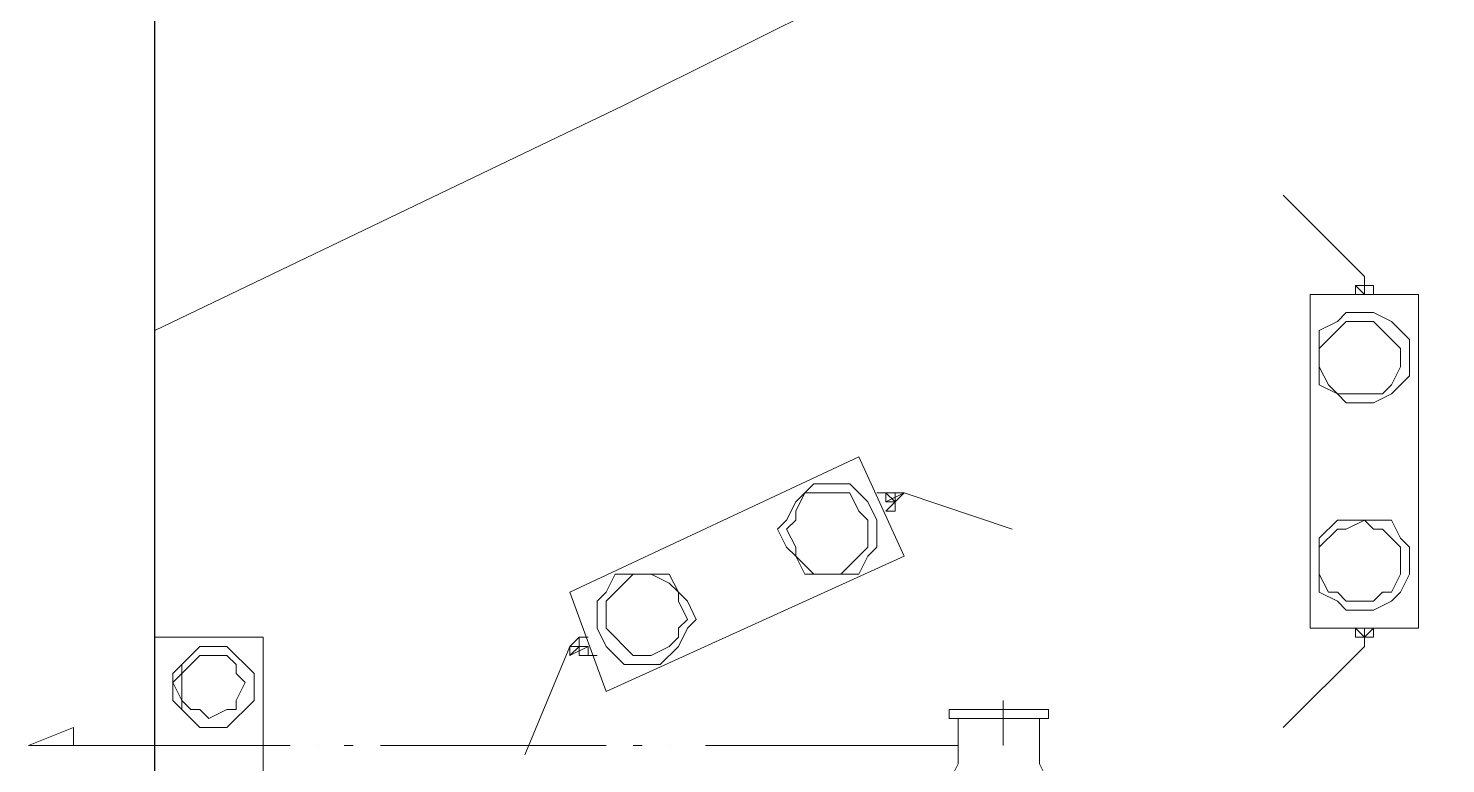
# Model space of a CAD drawing. Header units: millimetres. Extents: x -1005 to 294628, y -1154 to 182592.
# Drawn here: x -660 to 10153, y 161447 to 167061 of the extents above; entities that cross this region are included whole.
import ezdxf

# ---------------------------------------------------------------- set-up
doc = ezdxf.new("R2010")
doc.units = ezdxf.units.MM
doc.layers.add('PDF_Geomertry', color=7, linetype='Continuous')

msp = doc.modelspace()

# ---------------------------------------------------------------- linework, layer by layer
at = {"color": 3}
msp.add_xline((304, -120010), (0, 1), dxfattribs=at)
at = {"layer": 'PDF_Geomertry', "lineweight": 5}
for points in [[(304, 145537), (304, 164753), (3885, 166475), (5538, 167302), (11737, 170057), (12495, 170332), (13872, 170883), (15319, 171434), (17385, 172054), (19451, 172743), (23170, 173707), (24755, 174120), (26408, 174534), (28474, 174947), (30471, 175360), (33364, 175773), (36808, 176187), (40320, 176531), (45279, 176944), (47277, 177013), (50721, 177220), (54233, 177289)], [(9533, 165098), (9533, 165098), (9533, 165167), (8913, 165787)], [(9533, 165029), (9533, 165167), (9533, 165098), (9533, 165098)], [(9533, 165167), (9533, 165167)], [(9602, 165029), (9602, 165029), (9602, 165098), (9464, 165098), (9464, 165029), (9464, 165029)], [(9602, 165029), (9602, 165029), (9602, 165098), (9533, 165098), (9464, 165098), (9464, 165029), (9464, 165029)], [(6021, 163514), (6021, 163514), (5883, 163445)], [(5952, 163514), (5952, 163514), (5883, 163514), (5883, 163445), (5952, 163445)], [(6021, 163514), (5952, 163445), (5952, 163445)], [(5952, 163514), (6021, 163514)], [(6021, 163514), (6021, 163514), (6847, 163238)], [(9533, 162481), (9533, 162343), (8913, 161723)], [(3541, 162343), (3541, 162343), (3472, 162274), (3472, 162343), (3128, 161516)], [(3679, 162274), (3610, 162274), (3541, 162274), (3541, 162343), (3472, 162343), (3541, 162412), (3541, 162412)], [(3541, 162343), (3541, 162343), (3472, 162343), (3472, 162274), (3610, 162343), (3610, 162274)], [(3610, 162412), (3541, 162412), (3541, 162343), (3610, 162343)], [(9533, 162412), (9533, 162412), (9533, 162343), (9533, 162343)], [(9533, 162343), (9533, 162412), (9533, 162412)], [(6778, 161585), (6778, 161930)], [(7191, 161241), (6227, 161241), (7191, 161241), (7123, 161310), (7054, 161447), (7054, 161585), (7054, 161792), (7123, 161792), (7123, 161861), (6365, 161861), (6365, 161792), (6434, 161792), (6434, 161585), (6434, 161447), (6365, 161310), (6227, 161310), (6227, 161103), (6227, 161241), (6158, 161241), (6158, 161103), (6158, 161310), (6365, 161310), (6296, 161241)], [(6365, 161792), (7123, 161792)], [(1337, 161585), (-660, 161585)], [(1544, 161585), (1544, 161585)], [(1819, 161585), (1750, 161585)], [(3748, 161585), (2026, 161585)], [(4023, 161585), (3954, 161585)], [(4230, 161585), (4230, 161585)], [(6434, 161585), (4505, 161585)]]:
    msp.add_lwpolyline(points, dxfattribs=at)
for points in [[(9946, 162481), (9120, 162481), (9120, 165029), (9946, 165029), (9946, 162481)], [(9533, 165098), (9464, 165098), (9533, 165029), (9533, 165098)], [(9533, 165098), (9533, 165029), (9533, 165098)], [(9878, 164547), (9878, 164685), (9740, 164822), (9602, 164891), (9395, 164891), (9327, 164822), (9189, 164753), (9189, 164340), (9327, 164271), (9395, 164202), (9602, 164202), (9740, 164271), (9878, 164409), (9878, 164547)], [(9809, 164547), (9809, 164616), (9602, 164822), (9395, 164822), (9189, 164616), (9189, 164478), (9258, 164340), (9327, 164271), (9671, 164271), (9740, 164340), (9809, 164478), (9809, 164547)], [(3748, 161998), (3472, 162756), (5676, 163789), (6021, 163032), (3748, 161998)], [(5814, 163238), (5814, 163307), (5745, 163445), (5607, 163583), (5332, 163583), (5194, 163445), (5125, 163307), (5056, 163238), (5125, 163100), (5194, 163032), (5263, 162894), (5676, 162894), (5745, 163032), (5814, 163100), (5814, 163238)], [(5745, 163238), (5745, 163307), (5676, 163376), (5607, 163514), (5263, 163514), (5194, 163376), (5194, 163307), (5125, 163238), (5194, 163100), (5194, 163032), (5332, 162894), (5538, 162894), (5745, 163100), (5745, 163238)], [(5814, 163514), (5952, 163514), (5952, 163376), (5883, 163376), (5952, 163445), (5883, 163514)], [(5952, 163445), (5883, 163445), (5952, 163445)], [(9878, 162963), (9878, 163100), (9809, 163169), (9740, 163307), (9327, 163307), (9189, 163169), (9189, 162756), (9327, 162687), (9395, 162618), (9602, 162618), (9740, 162687), (9809, 162756), (9878, 162894), (9878, 162963)], [(9809, 162963), (9809, 163100), (9671, 163238), (9602, 163238), (9533, 163307), (9395, 163238), (9327, 163238), (9189, 163100), (9189, 162894), (9258, 162756), (9327, 162756), (9395, 162687), (9602, 162687), (9671, 162756), (9740, 162756), (9809, 162894), (9809, 162963)], [(4436, 162549), (4368, 162687), (4299, 162756), (4230, 162894), (3817, 162894), (3748, 162756), (3679, 162687), (3679, 162481), (3748, 162343), (3885, 162205), (4161, 162205), (4299, 162343), (4368, 162481), (4436, 162549)], [(4368, 162549), (4299, 162687), (4299, 162756), (4230, 162825), (4092, 162894), (3954, 162894), (3748, 162687), (3748, 162481), (3954, 162274), (4092, 162274), (4230, 162343), (4299, 162412), (4299, 162481), (4368, 162549)], [(9602, 162481), (9602, 162412), (9464, 162412), (9464, 162481), (9533, 162412)], [(9533, 162412), (9533, 162481), (9464, 162481), (9533, 162412)], [(9533, 162481), (9533, 162412), (9533, 162481)], [(1130, 162412), (304, 162412), (304, 159519), (1130, 159519)], [(1062, 162067), (1062, 162136), (855, 162343), (648, 162343), (511, 162205), (511, 162136), (442, 162067), (511, 161930), (511, 161861), (648, 161723), (855, 161723), (1062, 161930), (1062, 162067)], [(1062, 162067), (1062, 162136), (855, 162343), (648, 162343), (442, 162136), (442, 161930), (648, 161723), (855, 161723), (1062, 161930), (1062, 162067)], [(3541, 162343), (3610, 162343), (3541, 162343)], [(993, 162067), (924, 162136), (924, 162205), (855, 162274), (648, 162274), (511, 162136), (511, 161930), (579, 161861), (648, 161861), (717, 161792), (855, 161861), (924, 161861), (924, 161930), (993, 162067)], [(-660, 161585), (-316, 161723), (-316, 161585), (-660, 161585)], [(-660, 161585), (-316, 161723), (-316, 161585), (-660, 161585)]]:
    msp.add_lwpolyline(points, close=True, dxfattribs=at)

doc.saveas('drawing.dxf')
